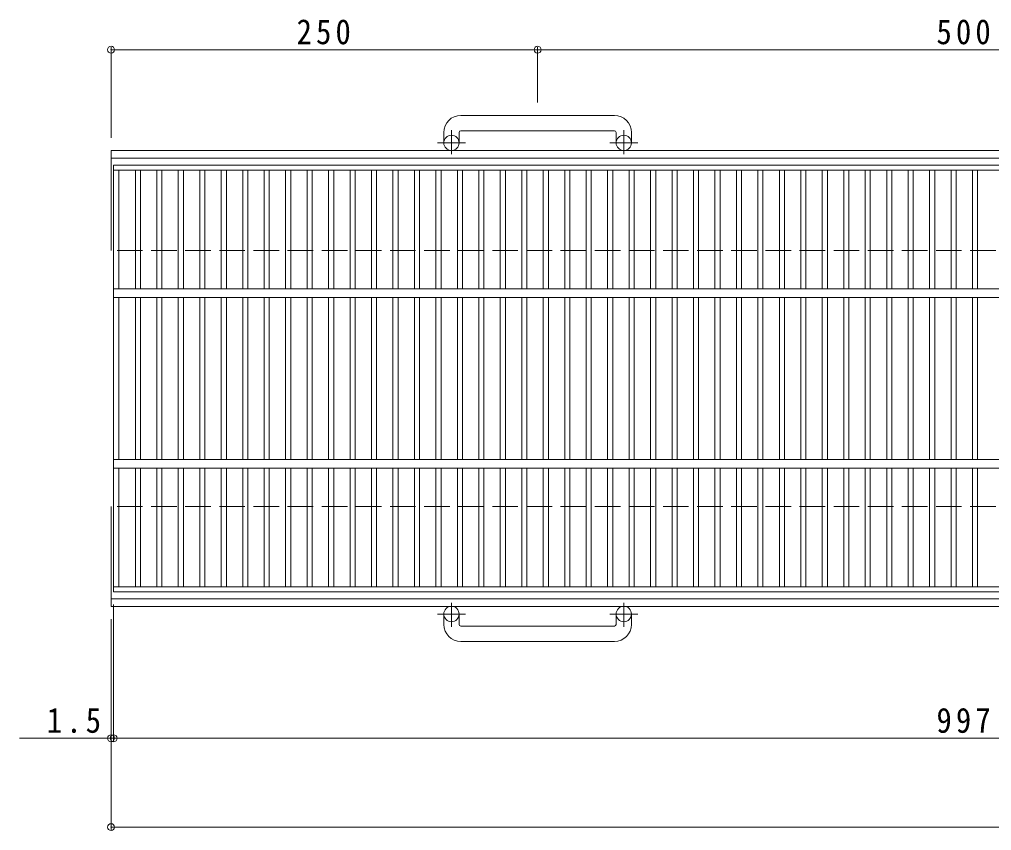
# Model space of a CAD drawing. Units: millimetres, scale not verified. Extents: x -848 to 854, y -687 to 498.
# Drawn here: x -848 to -278, y -128 to 347 of the extents above; entities that cross this region are included whole.
import ezdxf

# ---------------------------------------------------------------- set-up
doc = ezdxf.new("R2010")
doc.units = ezdxf.units.MM
doc.header["$LTSCALE"] = 5
doc.header["$PDMODE"] = 32
doc.header["$PDSIZE"] = 4
doc.linetypes.add('CHAIN1', pattern=[8, 5, -1, 1, -1])
doc.linetypes.add('DASHED3', pattern=[4, 3, -1])
for name, color, linetype, lineweight in [('A-1_ピット', 2, 'Continuous', 9), ('A-2_蓋', 3, 'Continuous', 9), ('A-4_寸法', 7, 'Continuous', 9)]:
    doc.layers.add(name, color=color, linetype=linetype, lineweight=lineweight)
doc.styles.add('ＭＳ ゴシック', font='')
doc.styles.get('ＭＳ ゴシック').set_extended_font_data('MS Gothic')

msp = doc.modelspace()

# ---------------------------------------------------------------- linework, layer by layer
at = {"layer": 'A-1_ピット'}
for p, q in [((-499.311, 290.654), (-589.311, 290.654)), ((-599.311, 280.654), (-599.311, 274.554)), ((-590.311, 280.654), (-590.311, 274.554)), ((-589.311, 281.653), (-499.311, 281.653)), ((-498.311, 280.654), (-498.311, 274.554)), ((-489.311, 280.654), (-489.311, 274.554)), ((-794.311, 211.554), (-794.311, 270.054)), ((304.189, 270.054), (-794.311, 270.054)), ((-794.311, 265.554), (304.189, 265.554)), ((-794.311, 3.054), (-794.311, 61.553)), ((304.189, 7.554), (-794.311, 7.554)), ((304.189, 3.054), (-794.311, 3.054)), ((-599.311, -7.546), (-599.311, -1.446)), ((-590.311, -7.546), (-590.311, -1.446)), ((-498.311, -7.546), (-498.311, -1.446)), ((-489.311, -7.546), (-489.311, -1.446)), ((-589.311, -8.545), (-499.311, -8.545)), ((-499.311, -17.546), (-589.311, -17.546))]:
    msp.add_line(p, q, dxfattribs=at)
at = {"layer": 'A-1_ピット', "linetype": 'CHAIN1'}
for p, q in [((-594.811, 267.947), (-594.811, 282.044)), ((-493.811, 267.947), (-493.811, 282.044)), ((-586.648, 274.554), (-603.055, 274.554)), ((-485.648, 274.554), (-502.055, 274.554)), ((-594.811, 5.162), (-594.811, -8.936)), ((-493.811, 5.162), (-493.811, -8.936)), ((-586.648, -1.446), (-603.055, -1.446)), ((-485.648, -1.446), (-502.055, -1.446))]:
    msp.add_line(p, q, dxfattribs=at)
at = {"layer": 'A-1_ピット', "linetype": 'DASHED3'}
for p, q in [((304.189, 211.554), (-794.311, 211.554)), ((304.189, 61.553), (-794.311, 61.553))]:
    msp.add_line(p, q, dxfattribs=at)
at = {"layer": 'A-1_ピット'}
for centre in [(-594.811, 274.554), (-493.811, 274.554), (-594.811, -1.446), (-493.811, -1.446)]:
    msp.add_circle(centre, 4.5, dxfattribs=at)
for centre, radius, start, end in [((-589.311, 280.654), 10, 90, 180), ((-499.311, 280.654), 10, 0, 90), ((-589.311, 280.654), 1, 90, 180), ((-499.311, 280.654), 1, 0, 90), ((-589.311, -7.546), 10, 180, 270), ((-589.311, -7.546), 1, 180, 270), ((-499.311, -7.546), 10, 270, 0), ((-499.311, -7.546), 1, 270, 0)]:
    msp.add_arc(centre, radius, start, end, dxfattribs=at)
at = {"layer": 'A-2_蓋'}
for p, q in [((-792.811, 261.554), (204.189, 261.554)), ((-792.811, 11.554), (-792.811, 261.554)), ((-792.811, 258.554), (204.189, 258.554)), ((-789.81, 258.553), (-789.81, 189.053)), ((-780.051, 189.053), (-780.051, 258.553)), ((-777.051, 189.053), (-777.051, 258.553)), ((-767.471, 189.053), (-767.471, 258.553)), ((-764.471, 189.053), (-764.471, 258.553)), ((-754.891, 189.053), (-754.891, 258.553)), ((-751.891, 189.053), (-751.891, 258.553)), ((-742.31, 189.053), (-742.31, 258.553)), ((-739.311, 189.053), (-739.311, 258.553)), ((-729.73, 189.053), (-729.73, 258.553)), ((-726.731, 189.053), (-726.731, 258.553)), ((-717.151, 189.053), (-717.151, 258.553)), ((-714.151, 189.053), (-714.151, 258.553)), ((-704.57, 189.053), (-704.57, 258.553)), ((-701.57, 189.053), (-701.57, 258.553)), ((-691.99, 189.053), (-691.99, 258.553)), ((-688.99, 189.053), (-688.99, 258.553)), ((-679.41, 189.053), (-679.41, 258.553)), ((-676.41, 189.053), (-676.41, 258.553)), ((-666.831, 189.053), (-666.831, 258.553)), ((-663.831, 189.053), (-663.831, 258.553)), ((-654.251, 189.053), (-654.251, 258.553)), ((-651.25, 189.053), (-651.25, 258.553)), ((-641.671, 189.053), (-641.671, 258.553)), ((-638.67, 189.053), (-638.67, 258.553)), ((-629.091, 189.053), (-629.091, 258.553)), ((-626.09, 189.053), (-626.09, 258.553)), ((-616.511, 189.053), (-616.511, 258.553)), ((-613.51, 189.053), (-613.51, 258.553)), ((-603.93, 189.053), (-603.93, 258.553)), ((-600.93, 189.053), (-600.93, 258.553)), ((-591.35, 189.053), (-591.35, 258.553)), ((-588.35, 189.053), (-588.35, 258.553)), ((-578.77, 189.053), (-578.77, 258.553)), ((-575.77, 189.053), (-575.77, 258.553)), ((-566.19, 189.053), (-566.19, 258.553)), ((-563.19, 189.053), (-563.19, 258.553)), ((-553.61, 189.053), (-553.61, 258.553)), ((-550.61, 189.053), (-550.61, 258.553)), ((-541.03, 189.053), (-541.03, 258.553)), ((-538.03, 189.053), (-538.03, 258.553)), ((-528.451, 189.053), (-528.451, 258.553)), ((-525.451, 189.053), (-525.451, 258.553)), ((-515.871, 189.053), (-515.871, 258.553)), ((-512.871, 189.053), (-512.871, 258.553)), ((-503.29, 189.053), (-503.29, 258.553)), ((-500.29, 189.053), (-500.29, 258.553)), ((-490.71, 189.053), (-490.71, 258.553)), ((-487.71, 189.053), (-487.71, 258.553)), ((-478.13, 189.053), (-478.13, 258.553)), ((-475.13, 189.053), (-475.13, 258.553)), ((-465.55, 189.053), (-465.55, 258.553)), ((-462.55, 189.053), (-462.55, 258.553)), ((-452.97, 189.053), (-452.97, 258.553)), ((-449.97, 189.053), (-449.97, 258.553)), ((-440.39, 189.053), (-440.39, 258.553)), ((-437.39, 189.053), (-437.39, 258.553)), ((-427.81, 189.053), (-427.81, 258.553)), ((-424.81, 189.053), (-424.81, 258.553)), ((-415.231, 189.053), (-415.231, 258.553)), ((-412.23, 189.053), (-412.23, 258.553)), ((-402.65, 189.053), (-402.65, 258.553)), ((-399.65, 189.053), (-399.65, 258.553)), ((-390.07, 189.053), (-390.07, 258.553)), ((-387.07, 189.053), (-387.07, 258.553)), ((-377.49, 189.053), (-377.49, 258.553)), ((-374.49, 189.053), (-374.49, 258.553)), ((-364.91, 189.053), (-364.91, 258.553)), ((-361.91, 189.053), (-361.91, 258.553)), ((-352.33, 189.053), (-352.33, 258.553)), ((-349.33, 189.053), (-349.33, 258.553)), ((-339.75, 189.053), (-339.75, 258.553)), ((-336.75, 189.053), (-336.75, 258.553)), ((-327.17, 189.053), (-327.17, 258.553)), ((-324.17, 189.053), (-324.17, 258.553)), ((-314.59, 189.053), (-314.59, 258.553)), ((-311.59, 189.053), (-311.59, 258.553)), ((-302.01, 189.053), (-302.01, 258.553)), ((-299.01, 189.053), (-299.01, 258.553)), ((-289.43, 189.053), (-289.43, 258.553)), ((-286.43, 189.053), (-286.43, 258.553)), ((-792.811, 189.053), (204.189, 189.053)), ((-792.811, 184.054), (204.189, 184.054)), ((-789.81, 184.054), (-789.81, 89.054)), ((-780.051, 89.054), (-780.051, 184.054)), ((-777.051, 89.054), (-777.051, 184.054)), ((-767.471, 89.054), (-767.471, 184.054)), ((-764.471, 89.054), (-764.471, 184.054)), ((-754.891, 89.054), (-754.891, 184.054)), ((-751.891, 89.054), (-751.891, 184.054)), ((-742.31, 89.054), (-742.31, 184.054)), ((-739.311, 89.054), (-739.311, 184.054)), ((-729.73, 89.054), (-729.73, 184.054)), ((-726.731, 89.054), (-726.731, 184.054)), ((-717.151, 89.054), (-717.151, 184.054)), ((-714.151, 89.054), (-714.151, 184.054)), ((-704.57, 89.054), (-704.57, 184.054)), ((-701.57, 89.054), (-701.57, 184.054)), ((-691.99, 89.054), (-691.99, 184.054)), ((-688.99, 89.054), (-688.99, 184.054)), ((-679.41, 89.054), (-679.41, 184.054)), ((-676.41, 89.054), (-676.41, 184.054)), ((-666.831, 89.054), (-666.831, 184.054)), ((-663.831, 89.054), (-663.831, 184.054)), ((-654.251, 89.054), (-654.251, 184.054)), ((-651.25, 89.054), (-651.25, 184.054)), ((-641.671, 89.054), (-641.671, 184.054)), ((-638.67, 89.054), (-638.67, 184.054)), ((-629.091, 89.054), (-629.091, 184.054)), ((-626.09, 89.054), (-626.09, 184.054)), ((-616.511, 89.054), (-616.511, 184.054)), ((-613.51, 89.054), (-613.51, 184.054)), ((-603.93, 89.054), (-603.93, 184.054)), ((-600.93, 89.054), (-600.93, 184.054)), ((-591.35, 89.054), (-591.35, 184.054)), ((-588.35, 89.054), (-588.35, 184.054)), ((-578.77, 89.054), (-578.77, 184.054)), ((-575.77, 89.054), (-575.77, 184.054)), ((-566.19, 89.054), (-566.19, 184.054)), ((-563.19, 89.054), (-563.19, 184.054)), ((-553.61, 89.054), (-553.61, 184.054)), ((-550.61, 89.054), (-550.61, 184.054)), ((-541.03, 89.054), (-541.03, 184.054)), ((-538.03, 89.054), (-538.03, 184.054)), ((-528.451, 89.054), (-528.451, 184.054)), ((-525.451, 89.054), (-525.451, 184.054)), ((-515.871, 89.054), (-515.871, 184.054)), ((-512.871, 89.054), (-512.871, 184.054)), ((-503.29, 89.054), (-503.29, 184.054)), ((-500.29, 89.054), (-500.29, 184.054)), ((-490.71, 89.054), (-490.71, 184.054)), ((-487.71, 89.054), (-487.71, 184.054)), ((-478.13, 89.054), (-478.13, 184.054)), ((-475.13, 89.054), (-475.13, 184.054)), ((-465.55, 89.054), (-465.55, 184.054)), ((-462.55, 89.054), (-462.55, 184.054)), ((-452.97, 89.054), (-452.97, 184.054)), ((-449.97, 89.054), (-449.97, 184.054)), ((-440.39, 89.054), (-440.39, 184.054)), ((-437.39, 89.054), (-437.39, 184.054)), ((-427.81, 89.054), (-427.81, 184.054)), ((-424.81, 89.054), (-424.81, 184.054)), ((-415.231, 89.054), (-415.231, 184.054)), ((-412.23, 89.054), (-412.23, 184.054)), ((-402.65, 89.054), (-402.65, 184.054)), ((-399.65, 89.054), (-399.65, 184.054)), ((-390.07, 89.054), (-390.07, 184.054)), ((-387.07, 89.054), (-387.07, 184.054)), ((-377.49, 89.054), (-377.49, 184.054)), ((-374.49, 89.054), (-374.49, 184.054)), ((-364.91, 89.054), (-364.91, 184.054)), ((-361.91, 89.054), (-361.91, 184.054)), ((-352.33, 89.054), (-352.33, 184.054)), ((-349.33, 89.054), (-349.33, 184.054)), ((-339.75, 89.054), (-339.75, 184.054)), ((-336.75, 89.054), (-336.75, 184.054)), ((-327.17, 89.054), (-327.17, 184.054)), ((-324.17, 89.054), (-324.17, 184.054)), ((-314.59, 89.054), (-314.59, 184.054)), ((-311.59, 89.054), (-311.59, 184.054)), ((-302.01, 89.054), (-302.01, 184.054)), ((-299.01, 89.054), (-299.01, 184.054)), ((-289.43, 89.054), (-289.43, 184.054)), ((-286.43, 89.054), (-286.43, 184.054)), ((-792.811, 89.054), (204.189, 89.054)), ((-792.811, 84.054), (204.189, 84.054)), ((-789.81, 14.554), (-789.81, 84.054)), ((-780.051, 84.054), (-780.051, 14.554)), ((-777.051, 84.054), (-777.051, 14.554)), ((-767.471, 84.054), (-767.471, 14.554)), ((-764.471, 84.054), (-764.471, 14.554)), ((-754.891, 84.054), (-754.891, 14.554)), ((-751.891, 84.054), (-751.891, 14.554)), ((-742.31, 84.054), (-742.31, 14.554)), ((-739.311, 84.054), (-739.311, 14.554)), ((-729.73, 84.054), (-729.73, 14.554)), ((-726.731, 84.054), (-726.731, 14.554)), ((-717.151, 84.054), (-717.151, 14.554)), ((-714.151, 84.054), (-714.151, 14.554)), ((-704.57, 84.054), (-704.57, 14.554)), ((-701.57, 84.054), (-701.57, 14.554)), ((-691.99, 84.054), (-691.99, 14.554)), ((-688.99, 84.054), (-688.99, 14.554)), ((-679.41, 84.054), (-679.41, 14.554)), ((-676.41, 84.054), (-676.41, 14.554)), ((-666.831, 84.054), (-666.831, 14.554)), ((-663.831, 84.054), (-663.831, 14.554)), ((-654.251, 84.054), (-654.251, 14.554)), ((-651.25, 84.054), (-651.25, 14.554)), ((-641.671, 84.054), (-641.671, 14.554)), ((-638.67, 84.054), (-638.67, 14.554)), ((-629.091, 84.054), (-629.091, 14.554)), ((-626.09, 84.054), (-626.09, 14.554)), ((-616.511, 84.054), (-616.511, 14.554)), ((-613.51, 84.054), (-613.51, 14.554)), ((-603.93, 84.054), (-603.93, 14.554)), ((-600.93, 84.054), (-600.93, 14.554)), ((-591.35, 84.054), (-591.35, 14.554)), ((-588.35, 84.054), (-588.35, 14.554)), ((-578.77, 84.054), (-578.77, 14.554)), ((-575.77, 84.054), (-575.77, 14.554)), ((-566.19, 84.054), (-566.19, 14.554)), ((-563.19, 84.054), (-563.19, 14.554)), ((-553.61, 84.054), (-553.61, 14.554)), ((-550.61, 84.054), (-550.61, 14.554)), ((-541.03, 84.054), (-541.03, 14.554)), ((-538.03, 84.054), (-538.03, 14.554)), ((-528.451, 84.054), (-528.451, 14.554)), ((-525.451, 84.054), (-525.451, 14.554)), ((-515.871, 84.054), (-515.871, 14.554)), ((-512.871, 84.054), (-512.871, 14.554)), ((-503.29, 84.054), (-503.29, 14.554)), ((-500.29, 84.054), (-500.29, 14.554)), ((-490.71, 84.054), (-490.71, 14.554)), ((-487.71, 84.054), (-487.71, 14.554)), ((-478.13, 84.054), (-478.13, 14.554)), ((-475.13, 84.054), (-475.13, 14.554)), ((-465.55, 84.054), (-465.55, 14.554)), ((-462.55, 84.054), (-462.55, 14.554)), ((-452.97, 84.054), (-452.97, 14.554)), ((-449.97, 84.054), (-449.97, 14.554)), ((-440.39, 84.054), (-440.39, 14.554)), ((-437.39, 84.054), (-437.39, 14.554)), ((-427.81, 84.054), (-427.81, 14.554)), ((-424.81, 84.054), (-424.81, 14.554)), ((-415.231, 84.054), (-415.231, 14.554)), ((-412.23, 84.054), (-412.23, 14.554)), ((-402.65, 84.054), (-402.65, 14.554)), ((-399.65, 84.054), (-399.65, 14.554)), ((-390.07, 84.054), (-390.07, 14.554)), ((-387.07, 84.054), (-387.07, 14.554)), ((-377.49, 84.054), (-377.49, 14.554)), ((-374.49, 84.054), (-374.49, 14.554)), ((-364.91, 84.054), (-364.91, 14.554)), ((-361.91, 84.054), (-361.91, 14.554)), ((-352.33, 84.054), (-352.33, 14.554)), ((-349.33, 84.054), (-349.33, 14.554)), ((-339.75, 84.054), (-339.75, 14.554)), ((-336.75, 84.054), (-336.75, 14.554)), ((-327.17, 84.054), (-327.17, 14.554)), ((-324.17, 84.054), (-324.17, 14.554)), ((-314.59, 84.054), (-314.59, 14.554)), ((-311.59, 84.054), (-311.59, 14.554)), ((-302.01, 84.054), (-302.01, 14.554)), ((-299.01, 84.054), (-299.01, 14.554)), ((-289.43, 84.054), (-289.43, 14.554)), ((-286.43, 84.054), (-286.43, 14.554)), ((204.189, 14.554), (-792.811, 14.554)), ((204.189, 11.554), (-792.811, 11.554))]:
    msp.add_line(p, q, dxfattribs=at)
at = {"layer": 'A-4_寸法'}
for p, q in [((-794.311, 277.554), (-794.311, 330.622)), ((-544.311, 298.154), (-544.311, 330.622)), ((-794.311, 329.122), (304.189, 329.122)), ((-792.811, 4.054), (-792.811, -75.745)), ((-794.311, -4.446), (-794.311, -127.784)), ((-847.986, -74.245), (304.189, -74.245)), ((-794.311, -126.284), (304.189, -126.284))]:
    msp.add_line(p, q, dxfattribs=at)
for p in [(-794.311, 329.122), (-544.311, 329.122), (-794.311, -74.245), (-792.811, -74.245), (-794.311, -126.284)]:
    msp.add_point(p, dxfattribs=at)

# ---------------------------------------------------------------- texts
at = {"layer": 'A-4_寸法', "color": 2, "char_height": 14.66, "attachment_point": 7, "style": 'ＭＳ ゴシック'}
for s, insert in [('\\T1.27;\\W0.9;250', (-685.561, 332.122)), ('\\T1.27;\\W0.9;500', (-310.561, 332.122)), ('\\T1.27;\\W0.9;1.5', (-831.942, -71.245)), ('\\T1.27;\\W0.9;997', (-310.561, -71.245))]:
    msp.add_mtext(s, dxfattribs=dict(at, insert=insert))

doc.saveas('drawing.dxf')
